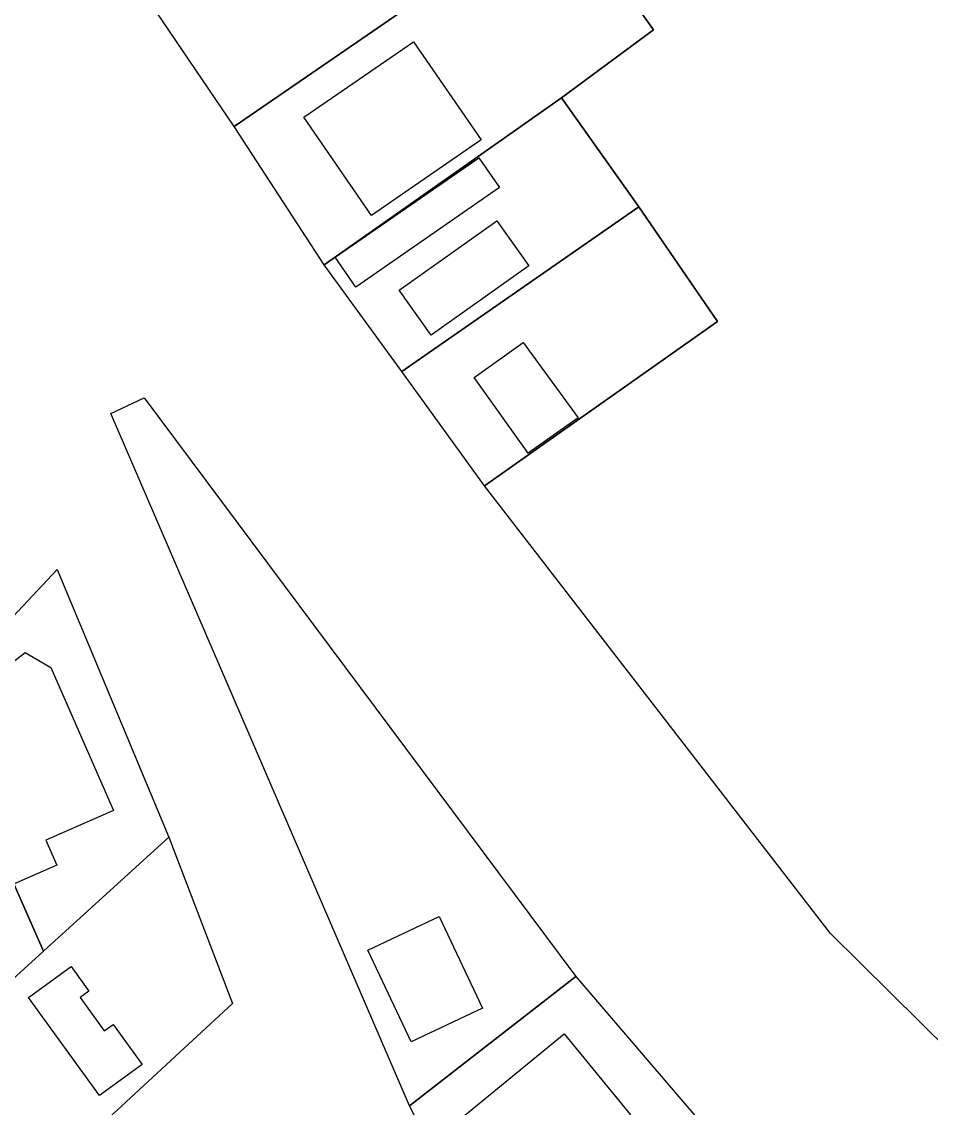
# Model space of a CAD drawing. Header units: millimetres. Extents: x 72 to 2370, y -203 to 794.
# Drawn here: x 1989 to 2071.7, y -52.1 to 46.7 of the extents above; entities that cross this region are included whole.
import ezdxf

# ---------------------------------------------------------------- set-up
doc = ezdxf.new("R2010")
doc.units = ezdxf.units.MM
doc.layers.add('Traza Urbana', color=7, linetype='Continuous')

msp = doc.modelspace()

# ---------------------------------------------------------------- linework, layer by layer
at = {"layer": 'Traza Urbana'}
msp.add_lwpolyline([(2095.08, -68.393), (2062.559, -36.212), (2031.101, 4.499), (2052.281, 19.436), (2045.142, 29.866), (2038.093, 39.788), (2046.464, 45.973), (2034.708, 62.461), (2056.5, 79.54), (2058.776, 76.578), (2070.853, 95.881), (2101.293, 82.271)], dxfattribs=at)
for points in [[(2022.495, 53.587), (2025.482, 48.969), (2008.33, 37.166), (1997.861, 52.667), (2015.467, 64.086)], [(2038.093, 39.788), (2016.519, 24.598), (2008.33, 37.166), (2025.482, 48.969), (2022.495, 53.587), (2034.708, 62.461), (2046.464, 45.973)], [(2014.676, 38.016), (2024.64, 44.881), (2030.795, 35.946), (2020.831, 29.081)], [(2045.142, 29.866), (2023.59, 14.903), (2016.519, 24.598), (2038.093, 39.788)], [(2017.515, 25.278), (2030.598, 34.33), (2032.476, 31.616), (2019.392, 22.564)], [(2052.281, 19.436), (2031.101, 4.499), (2023.59, 14.903), (2045.142, 29.866)], [(2023.355, 22.282), (2032.239, 28.58), (2035.131, 24.502), (2026.247, 18.203)], [(2030.159, 14.334), (2034.627, 17.538), (2039.615, 10.663), (2035.087, 7.468)], [(2000.165, 12.492), (2039.417, -40.116), (2024.271, -51.892), (1997.13, 11.061)], [(2002.406, -27.454), (1991.005, -37.811), (1987.98, -30.952), (1981.011, -15.076), (1992.258, -3.113)], [(1991.686, -12.04), (1997.359, -25.048), (1991.216, -27.727), (1992.214, -30.017), (1988.272, -31.733), (1981.676, -16.599), (1989.352, -10.671)], [(1991.005, -37.811), (1983.62, -44.555), (1981.379, -39.422), (1973.142, -20.708), (1981.011, -15.076), (1987.98, -30.952)], [(1990.078, -59.358), (1983.62, -44.555), (1991.005, -37.811), (2002.406, -27.454), (2008.202, -42.571)], [(2020.502, -37.744), (2026.974, -34.681), (2030.91, -42.996), (2024.438, -46.059)], [(1996.526, -45.076), (1997.336, -44.489), (1999.976, -48.133), (1996.09, -50.95), (1989.634, -42.043), (1993.521, -39.226), (1995.141, -41.461), (1994.331, -42.048)], [(2024.271, -51.892), (2039.417, -40.116), (2054.202, -57.398), (2045.056, -67.913), (2038.823, -62.152), (2032.204, -67.271)], [(2034.313, -60.947), (2028.288, -53.602), (2038.339, -45.357), (2044.364, -52.702)]]:
    msp.add_lwpolyline(points, close=True, dxfattribs=at)

doc.saveas('drawing.dxf')
